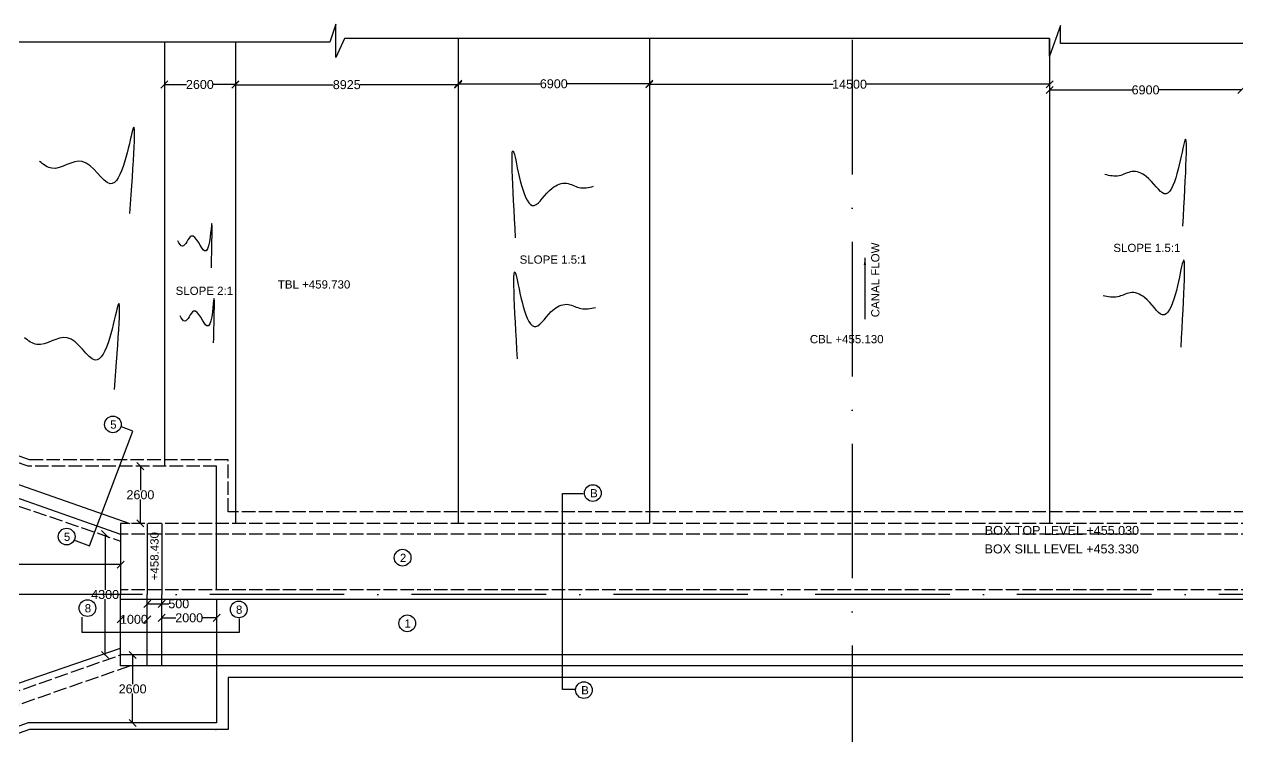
# Model space of a CAD drawing. Header units: millimetres. Extents: x 5124 to 6568637, y 2311 to 91879094.
# Drawn here: x 3755821 to 3772057, y 45937613 to 45947140 of the extents above; entities that cross this region are included whole.
import ezdxf

# ---------------------------------------------------------------- set-up
doc = ezdxf.new("R2010")
doc.units = ezdxf.units.MM
doc.header["$MEASUREMENT"] = 0
doc.linetypes.add('ACAD_ISO02W100', pattern=[15, 12, -3])
doc.linetypes.add('ACAD_ISO10W100', pattern=[18, 12, -3, 0, -3])
for name, color, linetype in [('DIMENSION', 7, 'Continuous'), ('DRAWING', 7, 'Continuous'), ('TEXT', 7, 'Continuous')]:
    doc.layers.add(name, color=color, linetype=linetype)
doc.styles.get("Standard").update_dxf_attribs({"font": 'arial.ttf', "height": 120})
doc.dimstyles.get("Standard").update_dxf_attribs({"dimtxt": 200, "dimasz": 110, "dimexe": 0.18, "dimexo": 0.0625, "dimgap": 0.09, "dimtad": 0, "dimtih": 1, "dimtoh": 1, "dimdec": 0, "dimzin": 0, "dimdsep": 46, "dimtxsty": 'Standard', "dimblk": 'OBLIQUE', "dimcen": 0.09, "dimse1": 1, "dimse2": 1, "dimadec": 0, "dimazin": 0, "dimtfac": 1, "dimtdec": 0, "dimtofl": 0, "dimtmove": 0, "dimatfit": 3, "dimfxl": 1, "dimtolj": 1, "dimtzin": 0, "dimarcsym": 0})

# ---------------------------------------------------------------- blocks, each defined once
blk = doc.blocks.new('_Oblique')
at = {"color": 0, "linetype": 'ByBlock', "lineweight": -2}
blk.add_line((-0.5, -0.5), (0.5, 0.5), dxfattribs=at)
blk = doc.blocks.new('*D150')
at = {"layer": 'Defpoints', "color": 0, "linetype": 'Continuous'}
for p in [(3757695.5, 45946407), (3758645.5, 45946334.5), (3758645.5, 45946334.5)]:
    blk.add_point(p, dxfattribs=at)
at = {"layer": 'DIMENSION', "color": 0, "linetype": 'Continuous', "lineweight": -2}
for p, q in [((3757695.5, 45946334.5), (3757990.41, 45946334.5)), ((3758645.5, 45946334.5), (3758350.59, 45946334.5))]:
    blk.add_line(p, q, dxfattribs=at)
at = {"layer": 'DIMENSION', "color": 0, "linetype": 'Continuous', "lineweight": -2, "xscale": 95, "yscale": 95, "zscale": 95, "rotation": 180}
blk.add_blockref('_Oblique', (3757695.5, 45946334.5), dxfattribs=at)
at = {"layer": 'DIMENSION', "color": 0, "linetype": 'Continuous', "lineweight": -2, "xscale": 95, "yscale": 95, "zscale": 95}
blk.add_blockref('_Oblique', (3758645.5, 45946334.5), dxfattribs=at)
at = {"layer": 'DIMENSION', "color": 0, "linetype": 'Continuous', "insert": (3758170.5, 45946334.5), "char_height": 120, "attachment_point": 5}
blk.add_mtext('\\A1;2600', dxfattribs=at)
blk = doc.blocks.new('*D151')
at = {"layer": 'Defpoints', "color": 0, "linetype": 'Continuous'}
for p in [(3758646, 45946334), (3761626, 45946332), (3761626, 45946272)]:
    blk.add_point(p, dxfattribs=at)
at = {"layer": 'DIMENSION', "color": 0, "linetype": 'Continuous', "lineweight": -2}
for p, q in [((3758646, 45946332), (3759956, 45946332)), ((3761626, 45946332), (3760316, 45946332))]:
    blk.add_line(p, q, dxfattribs=at)
at = {"layer": 'DIMENSION', "color": 0, "linetype": 'Continuous', "lineweight": -2, "xscale": 95, "yscale": 95, "zscale": 95, "rotation": 180}
blk.add_blockref('_Oblique', (3758646, 45946332), dxfattribs=at)
at = {"layer": 'DIMENSION', "color": 0, "linetype": 'Continuous', "lineweight": -2, "xscale": 95, "yscale": 95, "zscale": 95}
blk.add_blockref('_Oblique', (3761626, 45946332), dxfattribs=at)
at = {"layer": 'DIMENSION', "color": 0, "linetype": 'Continuous', "insert": (3760136, 45946332), "char_height": 120, "attachment_point": 5}
blk.add_mtext('\\A1;8925', dxfattribs=at)
blk = doc.blocks.new('*D152')
at = {"layer": 'Defpoints', "color": 0, "linetype": 'Continuous'}
for p in [(3761626, 45946332), (3764185, 45946344), (3764185, 45946250)]:
    blk.add_point(p, dxfattribs=at)
at = {"layer": 'DIMENSION', "color": 0, "linetype": 'Continuous', "lineweight": -2}
for p, q in [((3761626, 45946344), (3762726, 45946344)), ((3764185, 45946344), (3763085, 45946344))]:
    blk.add_line(p, q, dxfattribs=at)
at = {"layer": 'DIMENSION', "color": 0, "linetype": 'Continuous', "lineweight": -2, "xscale": 95, "yscale": 95, "zscale": 95, "rotation": 180}
blk.add_blockref('_Oblique', (3761626, 45946344), dxfattribs=at)
at = {"layer": 'DIMENSION', "color": 0, "linetype": 'Continuous', "lineweight": -2, "xscale": 95, "yscale": 95, "zscale": 95}
blk.add_blockref('_Oblique', (3764185, 45946344), dxfattribs=at)
at = {"layer": 'DIMENSION', "color": 0, "linetype": 'Continuous', "insert": (3762906, 45946344), "char_height": 120, "attachment_point": 5}
blk.add_mtext('\\A1;6900', dxfattribs=at)
blk = doc.blocks.new('*D153')
at = {"layer": 'Defpoints', "color": 0, "linetype": 'Continuous'}
for p in [(3764185, 45946344), (3769540, 45946344), (3769540, 45946338)]:
    blk.add_point(p, dxfattribs=at)
at = {"layer": 'DIMENSION', "color": 0, "linetype": 'Continuous', "lineweight": -2}
for p, q in [((3764185, 45946338), (3766643, 45946338)), ((3769540, 45946338), (3767083, 45946338))]:
    blk.add_line(p, q, dxfattribs=at)
at = {"layer": 'DIMENSION', "color": 0, "linetype": 'Continuous', "lineweight": -2, "xscale": 95, "yscale": 95, "zscale": 95, "rotation": 180}
blk.add_blockref('_Oblique', (3764185, 45946338), dxfattribs=at)
at = {"layer": 'DIMENSION', "color": 0, "linetype": 'Continuous', "lineweight": -2, "xscale": 95, "yscale": 95, "zscale": 95}
blk.add_blockref('_Oblique', (3769540, 45946338), dxfattribs=at)
at = {"layer": 'DIMENSION', "color": 0, "linetype": 'Continuous', "insert": (3766863, 45946338), "char_height": 120, "attachment_point": 5}
blk.add_mtext('\\A1;14500', dxfattribs=at)
blk = doc.blocks.new('*D154')
at = {"layer": 'Defpoints', "color": 0, "linetype": 'Continuous'}
for p in [(3769540, 45946338), (3772106, 45946262), (3772106, 45946262)]:
    blk.add_point(p, dxfattribs=at)
at = {"layer": 'DIMENSION', "color": 0, "linetype": 'Continuous', "lineweight": -2}
for p, q in [((3769540, 45946262), (3770644, 45946262)), ((3772106, 45946262), (3771003, 45946262))]:
    blk.add_line(p, q, dxfattribs=at)
at = {"layer": 'DIMENSION', "color": 0, "linetype": 'Continuous', "lineweight": -2, "xscale": 95, "yscale": 95, "zscale": 95, "rotation": 180}
blk.add_blockref('_Oblique', (3769540, 45946262), dxfattribs=at)
at = {"layer": 'DIMENSION', "color": 0, "linetype": 'Continuous', "lineweight": -2, "xscale": 95, "yscale": 95, "zscale": 95}
blk.add_blockref('_Oblique', (3772106, 45946262), dxfattribs=at)
at = {"layer": 'DIMENSION', "color": 0, "linetype": 'Continuous', "insert": (3770824, 45946262), "char_height": 120, "attachment_point": 5}
blk.add_mtext('\\A1;6900', dxfattribs=at)
blk = doc.blocks.new('*D164')
at = {"layer": 'Defpoints', "color": 0, "linetype": 'Continuous'}
for p in [(3752186, 45939914), (3757110, 45939914), (3757110, 45939840)]:
    blk.add_point(p, dxfattribs=at)
at = {"layer": 'DIMENSION', "color": 0, "linetype": 'Continuous', "lineweight": -2}
for p, q in [((3752186, 45939914), (3754428, 45939914)), ((3757110, 45939914), (3754868, 45939914))]:
    blk.add_line(p, q, dxfattribs=at)
at = {"layer": 'DIMENSION', "color": 0, "linetype": 'Continuous', "lineweight": -2, "xscale": 95, "yscale": 95, "zscale": 95, "rotation": 180}
blk.add_blockref('_Oblique', (3752186, 45939914), dxfattribs=at)
at = {"layer": 'DIMENSION', "color": 0, "linetype": 'Continuous', "lineweight": -2, "xscale": 95, "yscale": 95, "zscale": 95}
blk.add_blockref('_Oblique', (3757110, 45939914), dxfattribs=at)
at = {"layer": 'DIMENSION', "color": 0, "linetype": 'Continuous', "insert": (3754648, 45939914), "char_height": 120, "attachment_point": 5}
blk.add_mtext('\\A1;13050', dxfattribs=at)
blk = doc.blocks.new('*D165')
at = {"layer": 'Defpoints', "color": 0, "linetype": 'Continuous'}
for p in [(3757375, 45941231), (3757375, 45941231), (3757375, 45940466)]:
    blk.add_point(p, dxfattribs=at)
at = {"layer": 'DIMENSION', "color": 0, "linetype": 'Continuous', "lineweight": -2}
for p, q in [((3757375, 45941231), (3757375, 45940910)), ((3757375, 45940466), (3757375, 45940787))]:
    blk.add_line(p, q, dxfattribs=at)
at = {"layer": 'DIMENSION', "color": 0, "linetype": 'Continuous', "lineweight": -2, "xscale": 95, "yscale": 95, "zscale": 95}
for p, rotation in [((3757375, 45941231), 90), ((3757375, 45940466), 270)]:
    blk.add_blockref('_Oblique', p, dxfattribs=dict(at, rotation=rotation))
at = {"layer": 'DIMENSION', "color": 0, "linetype": 'Continuous', "insert": (3757375, 45940848), "char_height": 120, "attachment_point": 5}
blk.add_mtext('\\A1;2600', dxfattribs=at)
blk = doc.blocks.new('*D166')
at = {"layer": 'Defpoints', "color": 0, "linetype": 'Continuous'}
for p in [(3757110, 45940321), (3756903, 45938707), (3757110, 45938707)]:
    blk.add_point(p, dxfattribs=at)
at = {"layer": 'DIMENSION', "color": 0, "linetype": 'Continuous', "lineweight": -2}
for p, q in [((3756903, 45940321), (3756903, 45939575)), ((3756903, 45938707), (3756903, 45939453))]:
    blk.add_line(p, q, dxfattribs=at)
at = {"layer": 'DIMENSION', "color": 0, "linetype": 'Continuous', "lineweight": -2, "xscale": 95, "yscale": 95, "zscale": 95}
for p, rotation in [((3756903, 45940321), 90), ((3756903, 45938707), 270)]:
    blk.add_blockref('_Oblique', p, dxfattribs=dict(at, rotation=rotation))
at = {"layer": 'DIMENSION', "color": 0, "linetype": 'Continuous', "insert": (3756903, 45939514), "char_height": 120, "attachment_point": 5}
blk.add_mtext('\\A1;4300', dxfattribs=at)
blk = doc.blocks.new('*D167')
at = {"layer": 'Defpoints', "color": 0, "linetype": 'Continuous'}
for p in [(3757110, 45939182), (3757468, 45939182), (3757468, 45939182)]:
    blk.add_point(p, dxfattribs=at)
at = {"layer": 'DIMENSION', "color": 0, "linetype": 'Continuous', "lineweight": -2}
for p, q in [((3757110, 45939182), (3757115, 45939182)), ((3757468, 45939182), (3757462, 45939182))]:
    blk.add_line(p, q, dxfattribs=at)
at = {"layer": 'DIMENSION', "color": 0, "linetype": 'Continuous', "lineweight": -2, "xscale": 95, "yscale": 95, "zscale": 95, "rotation": 180}
blk.add_blockref('_Oblique', (3757110, 45939182), dxfattribs=at)
at = {"layer": 'DIMENSION', "color": 0, "linetype": 'Continuous', "lineweight": -2, "xscale": 95, "yscale": 95, "zscale": 95}
blk.add_blockref('_Oblique', (3757468, 45939182), dxfattribs=at)
at = {"layer": 'DIMENSION', "color": 0, "linetype": 'Continuous', "insert": (3757288, 45939182), "char_height": 120, "attachment_point": 5}
blk.add_mtext('\\A1;1000', dxfattribs=at)
blk = doc.blocks.new('*D168')
at = {"layer": 'Defpoints', "color": 0, "linetype": 'Continuous'}
for p in [(3757468, 45939390), (3757660, 45939390), (3757660, 45939390)]:
    blk.add_point(p, dxfattribs=at)
at = {"layer": 'DIMENSION', "color": 0, "linetype": 'Continuous', "lineweight": -2}
for p, q in [((3757468, 45939390), (3757660, 45939390)), ((3757660, 45939390), (3757756, 45939390))]:
    blk.add_line(p, q, dxfattribs=at)
at = {"layer": 'DIMENSION', "color": 0, "linetype": 'Continuous', "lineweight": -2, "xscale": 95, "yscale": 95, "zscale": 95, "rotation": 180}
blk.add_blockref('_Oblique', (3757468, 45939390), dxfattribs=at)
at = {"layer": 'DIMENSION', "color": 0, "linetype": 'Continuous', "lineweight": -2, "xscale": 95, "yscale": 95, "zscale": 95}
blk.add_blockref('_Oblique', (3757660, 45939390), dxfattribs=at)
at = {"layer": 'DIMENSION', "color": 0, "linetype": 'Continuous', "insert": (3757888, 45939390), "char_height": 120, "attachment_point": 5}
blk.add_mtext('\\A1;500', dxfattribs=at)
blk = doc.blocks.new('*D169')
at = {"layer": 'Defpoints', "color": 0, "linetype": 'Continuous'}
for p in [(3757660.5, 45939202.5), (3758395, 45939202.5), (3758395, 45939202.5)]:
    blk.add_point(p, dxfattribs=at)
at = {"layer": 'DIMENSION', "color": 0, "linetype": 'Continuous', "lineweight": -2}
for p, q in [((3757660.5, 45939202.5), (3757847.66, 45939202.5)), ((3758395, 45939202.5), (3758207.84, 45939202.5))]:
    blk.add_line(p, q, dxfattribs=at)
at = {"layer": 'DIMENSION', "color": 0, "linetype": 'Continuous', "lineweight": -2, "xscale": 95, "yscale": 95, "zscale": 95, "rotation": 180}
blk.add_blockref('_Oblique', (3757660.5, 45939202.5), dxfattribs=at)
at = {"layer": 'DIMENSION', "color": 0, "linetype": 'Continuous', "lineweight": -2, "xscale": 95, "yscale": 95, "zscale": 95}
blk.add_blockref('_Oblique', (3758395, 45939202.5), dxfattribs=at)
at = {"layer": 'DIMENSION', "color": 0, "linetype": 'Continuous', "insert": (3758027.75, 45939202.5), "char_height": 120, "attachment_point": 5}
blk.add_mtext('\\A1;2000', dxfattribs=at)
blk = doc.blocks.new('*D170')
at = {"layer": 'Defpoints', "color": 0, "linetype": 'Continuous'}
for p in [(3757271, 45938707), (3757271, 45937797), (3757271, 45937797)]:
    blk.add_point(p, dxfattribs=at)
at = {"layer": 'DIMENSION', "color": 0, "linetype": 'Continuous', "lineweight": -2}
for p, q in [((3757271, 45938707), (3757271, 45938314)), ((3757271, 45937797), (3757271, 45938191))]:
    blk.add_line(p, q, dxfattribs=at)
at = {"layer": 'DIMENSION', "color": 0, "linetype": 'Continuous', "lineweight": -2, "xscale": 95, "yscale": 95, "zscale": 95}
for p, rotation in [((3757271, 45938707), 90), ((3757271, 45937797), 270)]:
    blk.add_blockref('_Oblique', p, dxfattribs=dict(at, rotation=rotation))
at = {"layer": 'DIMENSION', "color": 0, "linetype": 'Continuous', "insert": (3757271, 45938252), "char_height": 120, "attachment_point": 5}
blk.add_mtext('\\A1;2600', dxfattribs=at)

msp = doc.modelspace()

# ---------------------------------------------------------------- linework, layer by layer
at = {"layer": 'DIMENSION', "linetype": 'Continuous'}
for p, q in [((3755874.2, 45937797.5), (3752729.5, 45936689.2)), ((3758395, 45937797.5), (3755874.2, 45937797.5))]:
    msp.add_line(p, q, dxfattribs=at)
for points in [[(3752394.5, 45943815.5), (3752394.5, 45942157), (3757235, 45940466)], [(3756478, 45940246), (3756693, 45940167.5), (3757275.5, 45941699.5), (3757123, 45941757)], [(3758395, 45939578), (3758395, 45941230.5)], [(3763197.5, 45938243), (3763021, 45938243), (3763021, 45940867), (3763297.5, 45940867)], [(3757109.5, 45940466), (3757109.5, 45939514)], [(3757467.5, 45940466), (3757467.5, 45939514)], [(3757660.5, 45940466), (3757660.5, 45939514)], [(3757109.5, 45938562), (3757109.5, 45939514)], [(3757467.5, 45938562), (3757467.5, 45939514)], [(3757660.5, 45938562), (3757660.5, 45939514)], [(3775434, 45939450), (3757109.5, 45939450)], [(3758395, 45939450), (3758395, 45937797.5)], [(3758696.5, 45939192), (3758696.5, 45939007.5), (3756596.5, 45939007.5), (3756596.5, 45939210.5)], [(3758547.5, 45937711), (3755889, 45937711), (3752816, 45936628), (3752816, 45935126), (3752114, 45935126), (3752114, 45937085.5), (3757109.5, 45938798)], [(3775434, 45938707), (3757109.5, 45938707)], [(3775434, 45938562), (3757109.5, 45938562)], [(3773960, 45938407), (3758547.5, 45938407)], [(3758547.5, 45938407), (3758547.5, 45937711)]]:
    msp.add_lwpolyline(points, dxfattribs=at)
for centre in [(3757007.2, 45941789.7), (3763428.2, 45940871.7), (3756388.2, 45940289.2), (3760883.7, 45940007.2), (3756666.7, 45939333.2), (3758690.2, 45939314.7), (3760945.7, 45939129.2), (3763309.2, 45938236.7)]:
    msp.add_circle(centre, 111.7, dxfattribs=at)
for points in [[(3757232, 45944611), (3757269, 45945720.5), (3756969.5, 45945007), (3756596, 45945306), (3756191, 45945214), (3756025, 45945306)], [(3771322.1, 45944440.5), (3771338.6, 45945554.5), (3771073.6, 45944873.5), (3770832.6, 45945106), (3770640.1, 45945170), (3770471.6, 45945114), (3770279.1, 45945130)], [(3762395.5, 45944284), (3762379, 45945398), (3762644, 45944717), (3762885, 45944949.5), (3763077.5, 45945013.5), (3763246, 45944957.5), (3763438.5, 45944973.5)], [(3758324, 45943881.5), (3758324, 45944444), (3758233.5, 45944108.5), (3758056, 45944308), (3757938, 45944172), (3757874.5, 45944244.5)], [(3762419.4, 45942664.5), (3762402.9, 45943778.5), (3762667.9, 45943097.5), (3762908.9, 45943330), (3763101.4, 45943394), (3763269.9, 45943338), (3763462.4, 45943354)], [(3771298.2, 45942821), (3771314.7, 45943935), (3771049.7, 45943254), (3770808.7, 45943486.5), (3770616.2, 45943550.5), (3770447.7, 45943494.5), (3770255.2, 45943510.5)], [(3757030, 45942254), (3757067, 45943363.5), (3756767.5, 45942650), (3756394, 45942949), (3755989, 45942857), (3755823, 45942949)], [(3758355, 45942878.5), (3758355, 45943441), (3758264.5, 45943105.5), (3758087, 45943305), (3757969, 45943169), (3757905.5, 45943241.5)]]:
    msp.add_spline(points, degree=3, dxfattribs=at)
for p in [(3758385.5, 45941317), (3758385.5, 45937711)]:
    msp.add_point(p, dxfattribs=at)
at = {"layer": 'DRAWING', "linetype": 'ACAD_ISO02W100', "ltscale": 15}
for p, q in [((3755874.2, 45941230.5), (3752729.5, 45942338.8)), ((3758395, 45941230.5), (3755874.2, 45941230.5)), ((3752200.5, 45936983), (3757109.5, 45938707))]:
    msp.add_line(p, q, dxfattribs=at)
at = {"layer": 'DRAWING', "ltscale": 15}
msp.add_line((3752200.5, 45942045), (3757109.5, 45940321), dxfattribs=at)
at = {"layer": 'DRAWING', "linetype": 'Continuous'}
for points in [[(3776239, 45944943.5), (3776239, 45946867), (3775751.5, 45946867), (3775751.5, 45947090), (3775655.5, 45946658.5), (3775655.5, 45946884), (3769685.5, 45946884), (3769685.5, 45947125.5), (3769540.5, 45946715.5), (3769540.5, 45946950.5), (3760106, 45946950.5), (3759991.5, 45946695.5), (3759991.5, 45947140), (3759907.5, 45946899.5), (3755650.5, 45946899.5), (3755630.9, 45941316.2), (3755639.9, 45941023.2), (3755581.7, 45940857.6)], [(3761626, 45946950.5), (3761626, 45940466)], [(3764185, 45946950.5), (3764185, 45940466)], [(3769540.5, 45946950.5), (3769540.5, 45940466)], [(3757695.5, 45946899.5), (3757695.5, 45941230.5)], [(3758645.5, 45946899.5), (3758645.5, 45940466)]]:
    msp.add_lwpolyline(points, dxfattribs=at)
at = {"layer": 'DRAWING', "linetype": 'ACAD_ISO10W100', "ltscale": 150}
for points in [[(3766896.5, 45946931.5), (3766896.5, 45936762.5)], [(3784404, 45939514), (3748913, 45939514), (3748913, 45940259)]]:
    msp.add_lwpolyline(points, dxfattribs=at)
at = {"layer": 'DRAWING', "linetype": 'ACAD_ISO02W100', "ltscale": 15}
for points in [[(3758547.5, 45941317), (3755889, 45941317), (3752816, 45942400), (3752816, 45943902), (3752114, 45943902), (3752114, 45941942.5), (3757109.5, 45940230)], [(3758547.5, 45940621), (3758547.5, 45941317)], [(3773989, 45940621), (3758547.5, 45940621)], [(3775434, 45940466), (3757109.5, 45940466)], [(3775434, 45940321), (3757109.5, 45940321)], [(3775434, 45939578), (3757109.5, 45939578)], [(3752394.5, 45935212.5), (3752394.5, 45936871), (3757235, 45938562)]]:
    msp.add_lwpolyline(points, dxfattribs=at)

# ---------------------------------------------------------------- texts
at = {"layer": 'TEXT'}
for s, p in [('CANAL FLOW', (3767262.6, 45943222.4)), ('+458.430', (3757617.6, 45939704.9))]:
    msp.add_text(s, height=110, rotation=90, dxfattribs=at).set_placement(p)
for s, height, p in [('SLOPE 1.5:1', 110, (3770393, 45944094.9)), ('SLOPE 1.5:1', 110, (3762448.9, 45943938.4)), ('TBL +459.730', 110, (3759213.9, 45943606.4)), ('SLOPE 2:1', 110, (3757846.4, 45943520.9)), ('CBL +455.130', 110, (3766331.9, 45942874.4)), ('5', 110, (3756970.5, 45941732)), ('B', 110, (3763391.5, 45940814)), ('5', 110, (3756351.5, 45940231.5)), ('BOX TOP LEVEL +455.030', 120, (3768672.6, 45940311.6)), ('BOX SILL LEVEL +453.330', 120, (3768669.8, 45940064.1)), ('2', 110, (3760847, 45939949.5)), ('8', 110, (3756630, 45939275.5)), ('8', 110, (3758653.5, 45939257)), ('1', 110, (3760909, 45939071.5)), ('B', 110, (3763272.5, 45938179))]:
    msp.add_text(s, height=height, dxfattribs=at).set_placement(p)

# ---------------------------------------------------------------- dimensions: what is measured, and where the dimension line sits
at = {"layer": 'DIMENSION', "linetype": 'Continuous'}
for base, p1, p2, text, picture, middle in [((3758645.5, 45946334.5), (3757695.5, 45946407), (3758645.5, 45946334.5), '2600', '*D150', (3758170.5, 45946334.5)), ((3761626, 45946332.5), (3758645.5, 45946334.5), (3761626, 45946271.5), '8925', '*D151', (3760135.8, 45946332.5)), ((3764185, 45946343.5), (3761626, 45946332.5), (3764185, 45946250), '6900', '*D152', (3762905.5, 45946343.5)), ((3769540.5, 45946338), (3764185, 45946343.5), (3769540.5, 45946343.5), '14500', '*D153', (3766862.8, 45946338)), ((3772106.5, 45946262), (3769540.5, 45946338), (3772106.5, 45946262), '6900', '*D154', (3770823.5, 45946262)), ((3757109.5, 45939914.5), (3752185.9, 45939914.4), (3757109.5, 45939840), '13050', '*D164', (3754647.7, 45939914.5)), ((3757660.5, 45939390), (3757467.5, 45939390), (3757660.5, 45939390), '500', '*D168', (3757888, 45939390)), ((3757467.5, 45939181.5), (3757109.5, 45939181.5), (3757467.5, 45939181.5), '1000', '*D167', (3757288.5, 45939181.5)), ((3758395, 45939202.5), (3757660.5, 45939202.5), (3758395, 45939202.5), '2000', '*D169', (3758027.8, 45939202.5))]:
    dim = msp.add_linear_dim(base=base, p1=p1, p2=p2, text=text, dimstyle='Standard', override={"dimasz": 95, "dimarcsym": 1}, dxfattribs=at)
    dim.commit()
    dim.dimension.update_dxf_attribs({"geometry": picture, "text_midpoint": middle})
for base, p1, p2, text, picture, middle in [((3757375.5, 45941230.5), (3757375.5, 45940466), (3757375.5, 45941230.5), '2600', '*D165', (3757375.5, 45940848.2)), ((3756903.5, 45938707), (3757109.5, 45940321), (3757109.5, 45938707), '4300', '*D166', (3756903.5, 45939514)), ((3757271.5, 45937797.5), (3757271.5, 45938707), (3757271.5, 45937797.5), '2600', '*D170', (3757271.5, 45938252.2))]:
    dim = msp.add_linear_dim(base=base, p1=p1, p2=p2, angle=90, text=text, dimstyle='Standard', override={"dimasz": 95, "dimarcsym": 1}, dxfattribs=at)
    dim.commit()
    dim.dimension.update_dxf_attribs({"geometry": picture, "text_midpoint": middle})

# ---------------------------------------------------------------- leaders
msp.add_leader([(3767068.5, 45944016.5), (3767068.5, 45943194.5)], dimstyle='Standard', override={"dimasz": 95, "dimgap": 0.09, "dimtad": 0, "dimarcsym": 1}, dxfattribs=at)

doc.saveas('drawing.dxf')
